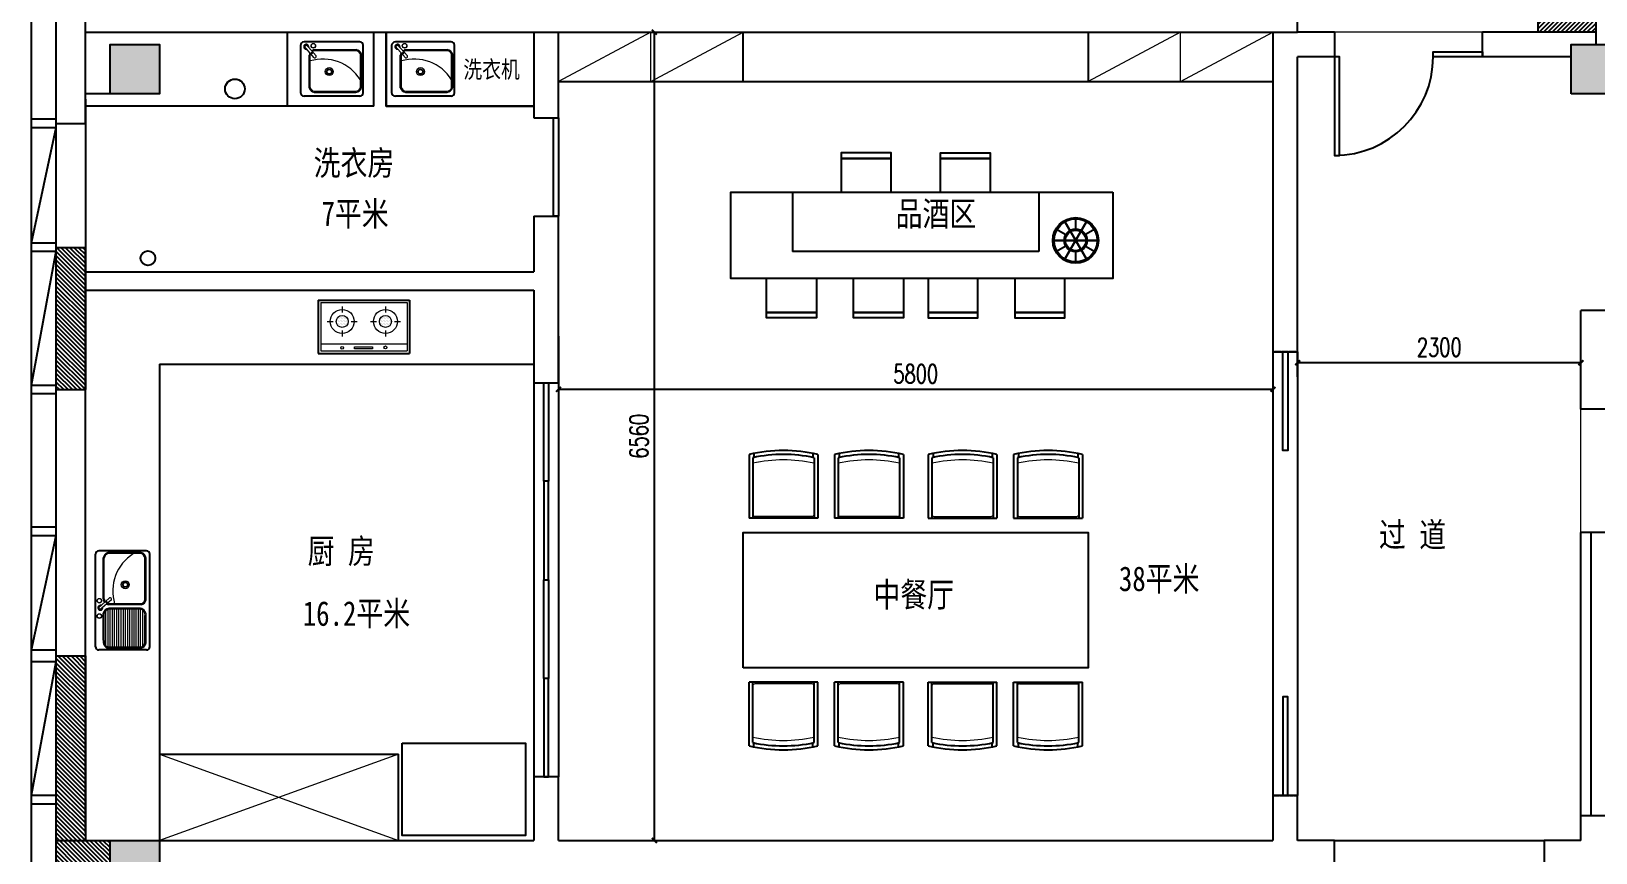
# Model space of a CAD drawing. Header units: millimetres. Extents: x 561810 to 956823, y -438984 to -391712.
# Drawn here: x 561810 to 574510, y -408903 to -402237 of the extents above; entities that cross this region are included whole.
import ezdxf

# ---------------------------------------------------------------- set-up
doc = ezdxf.new("R2010")
doc.units = ezdxf.units.MM
doc.header["$LTSCALE"] = 10
doc.header["$MEASUREMENT"] = 0
doc.linetypes.add('DASH', pattern=[0.35, 0.25, -0.1])
doc.layers.get('0').update_dxf_attribs({"linetype": 'CONTINUOUS'})
doc.layers.get('DEFPOINTS').update_dxf_attribs({"color": 1, "linetype": 'CONTINUOUS'})
for name, color, linetype in [('PUB_DIM', 3, 'CONTINUOUS'), ('PUB_HATCH', 144, 'CONTINUOUS'), ('WALL', 7, 'CONTINUOUS'), ('WINDOW', 4, 'CONTINUOUS'), ('填充', 8, 'CONTINUOUS'), ('墙', 7, 'CONTINUOUS'), ('家具', 8, 'CONTINUOUS')]:
    doc.layers.add(name, color=color, linetype=linetype)
doc.layers.add('细线', color=250, linetype='CONTINUOUS', lineweight=5)
doc.styles.add('12', font='', dxfattribs={"width": 0.8})
doc.styles.add('_TCH_DIM_T3', font='SIMPLEX', dxfattribs={"width": 0.705882, "bigfont": 'GBCBIG'})
doc.styles.get('12').set_extended_font_data('SimSun')
doc.dimstyles.new('_TCH_ARCH&&100', dxfattribs={"dimtxt": 297.5, "dimasz": 100, "dimexe": 250, "dimexo": 300, "dimgap": 126.25, "dimtad": 1, "dimdec": 0, "dimzin": 0, "dimdsep": 46, "dimtxsty": '_TCH_DIM_T3', "dimblk": 'ARCHTICK', "dimcen": 0.09, "dimclrt": 7, "dimazin": 0, "dimtfac": 1, "dimtdec": 0, "dimtix": 1, "dimtmove": 0, "dimatfit": 3, "dimldrblk": 'ARCHTICK', "dimfxl": 0, "dimtolj": 1, "dimtzin": 0, "dimarcsym": 0})

# ---------------------------------------------------------------- blocks, each defined once
blk = doc.blocks.new('A$C31F60AF2')
at = {"layer": '填充', "ltscale": 5}
for p, q in [((25, 278), (105, 232)), ((278, 346), (93, 25)), ((93, 346), (278, 25)), ((93, 25), (278, 346)), ((278, 25), (93, 346)), ((185, 371), (185, 278)), ((346, 278), (266, 232)), ((371, 185), (0, 185)), ((0, 185), (371, 185)), ((105, 139), (25, 93)), ((266, 139), (346, 93)), ((185, 93), (185, 0))]:
    blk.add_line(p, q, dxfattribs=at)
for radius in [175, 92.7, 83.4]:
    blk.add_circle((185, 185), radius, dxfattribs=at)
at = {"layer": '家具', "ltscale": 5}
blk.add_circle((185, 185), 185, dxfattribs=at)
blk = doc.blocks.new('_ARCHTICK')
at = {"color": 0, "linetype": 'ByBlock', "const_width": 0.4}
blk.add_lwpolyline([(-0.5, -0.5), (0.5, 0.5)], dxfattribs=at)
blk = doc.blocks.new('*D898')
at = {"layer": 'DEFPOINTS', "color": 0}
for p in [(572090, -404926), (572090, -405141), (574390, -405141)]:
    blk.add_point(p, dxfattribs=at)
at = {"layer": 'PUB_DIM', "color": 0, "lineweight": -2}
for p, q in [((572090, -405041), (572090, -404826)), ((574390, -405041), (574390, -404826))]:
    blk.add_line(p, q, dxfattribs=at)
at = {"layer": 'PUB_DIM', "color": 8, "lineweight": -2}
blk.add_line((574390, -404926), (572090, -404926), dxfattribs=at)
at = {"layer": 'PUB_DIM', "color": 8, "lineweight": -2, "xscale": 40, "yscale": 40, "zscale": 40, "rotation": 180}
blk.add_blockref('_ARCHTICK', (572090, -404926), dxfattribs=at)
at = {"layer": 'PUB_DIM', "color": 8, "lineweight": -2, "xscale": 40, "yscale": 40, "zscale": 40}
blk.add_blockref('_ARCHTICK', (574390, -404926), dxfattribs=at)
at = {"layer": 'PUB_DIM', "color": 142, "insert": (573240, -404801), "char_height": 150, "attachment_point": 5, "style": '_TCH_DIM_T3'}
blk.add_mtext('\\A1;2300', dxfattribs=at)
blk = doc.blocks.new('*D904')
at = {"layer": 'DEFPOINTS', "color": 0}
for p in [(566638, -402243), (566868, -402243), (566638, -408803)]:
    blk.add_point(p, dxfattribs=at)
at = {"layer": 'PUB_DIM', "color": 0, "lineweight": -2}
for p, q in [((566738, -402243), (566968, -402243)), ((566738, -408803), (566968, -408803))]:
    blk.add_line(p, q, dxfattribs=at)
at = {"layer": 'PUB_DIM', "color": 8, "lineweight": -2}
blk.add_line((566868, -408803), (566868, -402243), dxfattribs=at)
at = {"layer": 'PUB_DIM', "color": 8, "lineweight": -2, "xscale": 40, "yscale": 40, "zscale": 40}
for p, rotation in [((566868, -402243), 90), ((566868, -408803), 270)]:
    blk.add_blockref('_ARCHTICK', p, dxfattribs=dict(at, rotation=rotation))
at = {"layer": 'PUB_DIM', "color": 142, "insert": (566743, -405523), "char_height": 150, "attachment_point": 5, "rotation": 90, "style": '_TCH_DIM_T3'}
blk.add_mtext('\\A1;6560', dxfattribs=at)
blk = doc.blocks.new('*D905')
at = {"layer": 'DEFPOINTS', "color": 0}
for p in [(566090, -404611), (571890, -404611), (571890, -405142)]:
    blk.add_point(p, dxfattribs=at)
at = {"layer": 'PUB_DIM', "color": 0, "lineweight": -2}
for p, q in [((566090, -404711), (566090, -405242)), ((571890, -404711), (571890, -405242))]:
    blk.add_line(p, q, dxfattribs=at)
at = {"layer": 'PUB_DIM', "color": 8, "lineweight": -2}
blk.add_line((566090, -405142), (571890, -405142), dxfattribs=at)
at = {"layer": 'PUB_DIM', "color": 8, "lineweight": -2, "xscale": 40, "yscale": 40, "zscale": 40, "rotation": 180}
blk.add_blockref('_ARCHTICK', (566090, -405142), dxfattribs=at)
at = {"layer": 'PUB_DIM', "color": 8, "lineweight": -2, "xscale": 40, "yscale": 40, "zscale": 40}
blk.add_blockref('_ARCHTICK', (571890, -405142), dxfattribs=at)
at = {"layer": 'PUB_DIM', "color": 142, "insert": (568990, -405017), "char_height": 150, "attachment_point": 5, "style": '_TCH_DIM_T3'}
blk.add_mtext('\\A1;5800', dxfattribs=at)

msp = doc.modelspace()

# ---------------------------------------------------------------- hatches: boundary and pattern name
h = msp.add_hatch()
h.set_pattern_fill('ANSI31', color=250, scale=200, style=0)
h.set_pattern_definition([(45, (574509.9, -402242.755), (-17.67767, 17.67767), [])])
h.paths.add_polyline_path([(574039.9, -402242.8), (574509.9, -402242.8), (574509.9, -401202.8), (574039.9, -401202.8)])
h = msp.add_hatch()
h.set_pattern_fill('ANSI31', color=250, scale=200, angle=-90, style=0)
h.set_pattern_definition([(315, (562249.9, -405144.755), (17.67767, 17.67767), [])])
h.paths.add_polyline_path([(562249.9, -403989.8), (562009.9, -403989.8), (562009.9, -404024.8), (562009.9, -405144.8), (562249.9, -405144.8)])
h = msp.add_hatch()
h.set_pattern_fill('ANSI31', color=250, scale=200, angle=-90, style=0)
h.set_pattern_definition([(315, (562249.9, -408802.755), (17.67767, 17.67767), [])])
h.paths.add_polyline_path([(562249.9, -407306.3), (562009.9, -407306.3), (562009.9, -407352.8), (562009.9, -408802.8), (562249.9, -408802.8)])
h = msp.add_hatch()
h.set_pattern_fill('ANSI31', color=250, scale=200, angle=-90, style=0)
h.set_pattern_definition([(315, (562449.9, -409002.755), (17.6777, 17.6777), [])])
h.paths.add_polyline_path([(562449.9, -409002.8), (562449.9, -408802.8), (562009.9, -408802.8), (562009.9, -409002.8)])
at = {"layer": 'PUB_HATCH'}
h = msp.add_hatch(color=256, dxfattribs=at)
h.paths.add_polyline_path([(574309.9, -392842.8), (574309.9, -392442.8), (574709.9, -392442.8), (574709.9, -392842.8)])
h.paths.add_polyline_path([(586299.9, -392842.8), (586299.9, -392442.8), (586699.9, -392442.8), (586699.9, -392842.8)])
h.paths.add_polyline_path([(586299.9, -402742.8), (586299.9, -402342.8), (586699.9, -402342.8), (586699.9, -402742.8)])
h.paths.add_polyline_path([(574309.9, -402742.8), (574309.9, -402342.8), (574709.9, -402342.8), (574709.9, -402742.8)])
h = msp.add_hatch(color=256, dxfattribs=at)
h.paths.add_polyline_path([(574309.9, -414402.8), (574309.9, -414002.8), (574709.9, -414002.8), (574709.9, -414402.8)])
h.paths.add_polyline_path([(562449.9, -414402.8), (562449.9, -414002.8), (562849.9, -414002.8), (562849.9, -414402.8)])
h.paths.add_polyline_path([(562449.9, -409202.8), (562449.9, -408802.8), (562849.9, -408802.8), (562849.9, -409202.8)])
h.paths.add_polyline_path([(562449.9, -402742.8), (562449.9, -402342.8), (562849.9, -402342.8), (562849.9, -402742.8)])
h.paths.add_polyline_path([(598159.9, -402742.8), (598159.9, -402342.8), (598559.9, -402342.8), (598559.9, -402742.8)])
h.paths.add_polyline_path([(598159.9, -409202.8), (598159.9, -408802.8), (598559.9, -408802.8), (598559.9, -409202.8)])
h.paths.add_polyline_path([(598159.9, -414402.8), (598159.9, -414002.8), (598559.9, -414002.8), (598559.9, -414402.8)])
h.paths.add_polyline_path([(586299.9, -414402.8), (586299.9, -414002.8), (586699.9, -414002.8), (586699.9, -414402.8)])

# ---------------------------------------------------------------- linework, layer by layer
at = {"color": 1}
for p, q in [((562009.9, -402949.8), (561809.9, -402949.8)), ((562009.9, -402949.8), (562009.9, -403019.8)), ((562009.9, -403019.8), (561809.9, -403019.8)), ((562009.9, -403019.8), (561809.9, -403954.8)), ((562009.9, -403954.8), (561809.9, -403954.8)), ((562009.9, -403954.8), (562009.9, -404024.8)), ((562009.9, -404024.8), (561809.9, -404024.8)), ((562009.9, -404024.8), (561809.9, -405109.8)), ((562009.9, -405109.8), (561809.9, -405109.8)), ((562009.9, -405109.8), (562009.9, -405179.8)), ((562009.9, -405179.8), (561809.9, -405179.8)), ((562009.9, -406259.8), (561809.9, -406259.8)), ((562009.9, -406329.8), (561809.9, -406329.8)), ((562009.9, -406329.8), (561809.9, -407259.8)), ((562009.9, -407259.8), (561809.9, -407259.8)), ((562009.9, -407259.8), (562009.9, -407352.8)), ((562009.9, -407352.8), (561809.9, -407352.8)), ((562009.9, -407352.8), (561809.9, -408437.8)), ((562009.9, -408437.8), (561809.9, -408437.8)), ((562009.9, -408507.8), (561809.9, -408507.8))]:
    msp.add_line(p, q, dxfattribs=at)
for p, q in [((562009.9, -405144.8), (562249.9, -405144.8)), ((562009.9, -407306.3), (562249.9, -407306.3))]:
    msp.add_line(p, q)
at = {"layer": 'WALL'}
for p, q in [((562249.9, -402242.8), (562249.9, -393042.8)), ((574509.9, -396842.8), (574509.9, -402342.8)), ((572089.9, -402242.8), (572089.9, -397482.8)), ((562249.9, -402242.8), (572089.9, -402242.8)), ((565889.9, -402242.8), (565889.9, -402937.8)), ((566089.9, -402937.8), (566089.9, -402242.8)), ((571889.9, -402242.8), (571889.9, -404838.3)), ((572389.9, -402242.8), (572089.9, -402242.8)), ((572389.9, -402242.8), (572389.9, -402442.8)), ((573589.9, -402442.8), (573589.9, -402242.8)), ((574509.9, -402242.8), (573589.9, -402242.8)), ((572389.9, -402442.8), (572089.9, -402442.8)), ((572089.9, -404838.3), (572089.9, -402442.8)), ((574309.9, -402442.8), (573589.9, -402442.8)), ((574309.9, -402742.8), (574309.9, -402542.8)), ((575500.4, -402742.8), (574309.9, -402742.8)), ((565889.9, -402937.8), (566089.9, -402937.8)), ((565889.9, -403737.8), (565889.9, -404187.8)), ((565889.9, -403737.8), (566089.9, -403737.8)), ((566089.9, -405088.3), (566089.9, -403737.8)), ((562249.9, -405144.8), (562249.9, -403989.8)), ((565889.9, -404337.8), (565889.9, -405088.3)), ((574389.9, -405302.8), (574389.9, -404502.8)), ((575220.3, -404502.8), (574389.9, -404502.8)), ((571889.9, -404838.3), (572089.9, -404838.3)), ((565889.9, -405088.3), (566089.9, -405088.3)), ((574589.9, -405302.8), (574389.9, -405302.8)), ((574389.9, -408802.8), (574389.9, -406302.8)), ((574589.9, -406302.8), (574389.9, -406302.8)), ((562249.9, -408737.8), (562249.9, -407306.3)), ((562249.9, -407306.3), (562249.9, -408802.8)), ((562249.9, -407306.3), (562249.9, -408802.8)), ((566089.9, -408288.3), (565889.9, -408288.3)), ((565889.9, -408288.3), (565889.9, -408802.8)), ((566089.9, -408802.8), (566089.9, -408288.3)), ((572089.9, -408438.3), (571889.9, -408438.3)), ((571889.9, -408438.3), (571889.9, -408802.8)), ((572089.9, -408802.8), (572089.9, -408438.3)), ((574589.9, -408602.8), (574389.9, -408602.8)), ((562009.9, -408802.8), (565889.9, -408802.8)), ((566089.9, -408802.8), (571889.9, -408802.8)), ((572390.2, -408802.8), (572089.9, -408802.8)), ((572390.2, -409002.8), (572390.2, -408802.8)), ((574389.9, -408802.8), (574090.2, -408802.8)), ((574090.2, -408802.8), (574090.2, -409002.8))]:
    msp.add_line(p, q, dxfattribs=at)
at = {"layer": 'WALL', "color": 0, "linetype": 'Continuous'}
for p, q in [((562249.9, -402984.8), (562249.9, -402242.8)), ((562249.9, -402984.8), (562249.9, -402742.8)), ((562449.9, -402742.8), (562249.9, -402742.8)), ((562249.9, -402787.8), (562249.9, -402984.8)), ((562009.9, -402984.8), (562249.9, -402984.8)), ((562009.9, -403989.8), (562249.9, -403989.8)), ((562249.9, -403989.8), (562249.9, -405144.8)), ((562249.9, -405144.8), (562249.9, -403989.8)), ((562249.9, -404187.8), (565889.9, -404187.8)), ((562249.9, -404337.8), (565889.9, -404337.8))]:
    msp.add_line(p, q, dxfattribs=at)
at = {"layer": 'WALL'}
for points in [[(562449.9, -402742.8), (562449.9, -402342.8), (562849.9, -402342.8), (562849.9, -402742.8), (562449.9, -402742.8)], [(574309.9, -402742.8), (574309.9, -402342.8), (574709.9, -402342.8), (574709.9, -402742.8), (574309.9, -402742.8)], [(562449.9, -409202.8), (562449.9, -408802.8), (562849.9, -408802.8), (562849.9, -409202.8), (562449.9, -409202.8)]]:
    msp.add_lwpolyline(points, dxfattribs=at)
at = {"layer": 'WINDOW'}
for p, q in [((561809.9, -392842.8), (561809.9, -415002.8)), ((562009.9, -392842.8), (562009.9, -414802.8)), ((562249.9, -402984.8), (562249.9, -403989.8)), ((562249.9, -407306.3), (562249.9, -405144.8)), ((574469.9, -406302.8), (574469.9, -408602.8))]:
    msp.add_line(p, q, dxfattribs=at)
at = {"layer": 'WINDOW', "linetype": 'DASH'}
for p, q in [((572089.9, -404838.3), (571889.9, -404838.3)), ((571889.9, -408438.3), (572089.9, -408438.3))]:
    msp.add_line(p, q, dxfattribs=at)
at = {"layer": 'WINDOW'}
for points in [[(572389.9, -402443.8), (572389.9, -403243.8), (572429.9, -403243.8), (572429.9, -402443.8), (572389.9, -402443.8)], [(573589.9, -402443.8), (573189.9, -402443.8), (573189.9, -402403.8), (573589.9, -402403.8), (573589.9, -402443.8)], [(566089.9, -402937.8), (566089.9, -403737.8), (566049.9, -403737.8), (566049.9, -402937.8), (566089.9, -402937.8)], [(571969.9, -404838.3), (572009.9, -404838.3), (572009.9, -405638.3), (571969.9, -405638.3), (571969.9, -404838.3)], [(565969.9, -405088.3), (566009.9, -405088.3), (566009.9, -405888.3), (565969.9, -405888.3), (565969.9, -405088.3)], [(565969.9, -406688.3), (566009.9, -406688.3), (566009.9, -405888.3), (565969.9, -405888.3), (565969.9, -406688.3)], [(565969.9, -406688.3), (566009.9, -406688.3), (566009.9, -407488.3), (565969.9, -407488.3), (565969.9, -406688.3)], [(565969.9, -408288.3), (566009.9, -408288.3), (566009.9, -407488.3), (565969.9, -407488.3), (565969.9, -408288.3)], [(571969.9, -408438.3), (572009.9, -408438.3), (572009.9, -407638.3), (571969.9, -407638.3), (571969.9, -408438.3)]]:
    msp.add_lwpolyline(points, dxfattribs=at)
for centre, radius in [((563462.8, -402703.8, -2150003), 80), ((562756.8, -404077.7), 60)]:
    msp.add_circle(centre, radius, dxfattribs=at)
msp.add_arc((572389.9, -402443.8), 800, 270, 0, dxfattribs=at)
at = {"layer": '填充', "color": 142, "ltscale": 0.01}
for p, q in [((574039.9, -401202.8), (574039.9, -402242.8)), ((563889.9, -402842.8), (563889.9, -402242.8)), ((564477.4, -402323.1), (564024.6, -402323.1)), ((564589.9, -402842.8), (564589.9, -402242.8)), ((564689.9, -402242.8), (564689.9, -402842.8)), ((565218.1, -402323.1), (564765.3, -402323.1)), ((567589.9, -402642.8), (567589.9, -402242.8)), ((570389.9, -402243.8), (570389.9, -402642.8)), ((563994.6, -402353.1), (563994.6, -402733.1)), ((564503.8, -402736.7), (564503.8, -402349.5)), ((564735.3, -402353.1), (564735.3, -402733.1)), ((565244.5, -402736.7), (565244.5, -402349.5)), ((566089.9, -402642.8), (567589.9, -402642.8)), ((567589.9, -402642.8), (570389.9, -402642.8)), ((570389.9, -402642.8), (571889.9, -402642.8)), ((564589.9, -402842.8), (562249.9, -402842.8)), ((564477.4, -402763.1), (564024.6, -402763.1)), ((564689.9, -402842.8), (565889.9, -402842.8)), ((565218.1, -402763.1), (564765.3, -402763.1)), ((569990, -404022.3), (567989.7, -404022.3)), ((564139.6, -404419), (564879.6, -404419)), ((564139.6, -404419), (564139.6, -404850.3)), ((564879.6, -404419), (564879.6, -404850.3)), ((564139.6, -404850.3), (564879.6, -404850.3)), ((562849.9, -404937.8), (565889.9, -404937.8)), ((562849.9, -404937.8), (562849.9, -408037.8)), ((562849.9, -404937.8), (562849.9, -408802.8)), ((567636.7, -405670.8), (567636.7, -406187.6)), ((567667.2, -405696.8), (567667.2, -406187.6)), ((567675.3, -405662.4), (567675.3, -405695.1)), ((568154.7, -405662.1), (568154.7, -405694.7)), ((568164.7, -405696.8), (568164.7, -406187.6)), ((568195.2, -405670.8), (568195.2, -406187.6)), ((568330.8, -405670.8), (568330.8, -406187.6)), ((568361.4, -405696.8), (568361.4, -406187.6)), ((568369.4, -405662.4), (568369.4, -405695.1)), ((568848.9, -405662.1), (568848.9, -405694.7)), ((568858.8, -405696.8), (568858.8, -406187.6)), ((568889.4, -405670.8), (568889.4, -406187.6)), ((569090.4, -405670.8), (569090.4, -406187.6)), ((569121, -405696.8), (569121, -406187.6)), ((569130.9, -405662.1), (569130.9, -405694.7)), ((569610.4, -405662.4), (569610.4, -405695.1)), ((569618.4, -405696.8), (569618.4, -406187.6)), ((569649, -405670.8), (569649, -406187.6)), ((569784.6, -405670.8), (569784.6, -406187.6)), ((569815.2, -405696.8), (569815.2, -406187.6)), ((569825.1, -405662.1), (569825.1, -405694.7)), ((570304.5, -405662.4), (570304.5, -405695.1)), ((570312.6, -405696.8), (570312.6, -406187.6)), ((570343.2, -405670.8), (570343.2, -406187.6)), ((568195.2, -406187.6), (567636.7, -406187.6)), ((568889.4, -406187.6), (568330.8, -406187.6)), ((569090.4, -406187.6), (569649, -406187.6)), ((569784.6, -406187.6), (570343.2, -406187.6)), ((562332.1, -407230.8), (562332.1, -406479.6)), ((562745.7, -406453.2), (562358.5, -406453.2)), ((562772.1, -407230.8), (562772.1, -406479.6)), ((562745.7, -407257.2), (562358.5, -407257.2)), ((567636.7, -408035.7), (567636.7, -407518.9)), ((568195.2, -407518.9), (567636.7, -407518.9)), ((567667.2, -408009.7), (567667.2, -407518.9)), ((568164.7, -408009.7), (568164.7, -407518.9)), ((568195.2, -408035.7), (568195.2, -407518.9)), ((568889.4, -407518.9), (568330.8, -407518.9)), ((568330.8, -408035.7), (568330.8, -407518.9)), ((568361.4, -408009.7), (568361.4, -407518.9)), ((568858.8, -408009.7), (568858.8, -407518.9)), ((568889.4, -408035.7), (568889.4, -407518.9)), ((569090.4, -408035.7), (569090.4, -407518.9)), ((569090.4, -407518.9), (569649, -407518.9)), ((569121, -408009.7), (569121, -407518.9)), ((569618.4, -408009.7), (569618.4, -407518.9)), ((569649, -408035.7), (569649, -407518.9)), ((569784.6, -407518.9), (570343.2, -407518.9)), ((569784.6, -408035.7), (569784.6, -407518.9)), ((569815.2, -408009.7), (569815.2, -407518.9)), ((570312.6, -408009.7), (570312.6, -407518.9)), ((570343.2, -408035.7), (570343.2, -407518.9)), ((567675.3, -408044.1), (567675.3, -408011.4)), ((568154.7, -408044.4), (568154.7, -408011.8)), ((568369.4, -408044.1), (568369.4, -408011.4)), ((568848.9, -408044.4), (568848.9, -408011.8)), ((569130.9, -408044.4), (569130.9, -408011.8)), ((569610.4, -408044.1), (569610.4, -408011.4)), ((569825.1, -408044.4), (569825.1, -408011.8)), ((570304.5, -408044.1), (570304.5, -408011.4)), ((562849.9, -408102.8), (564789.9, -408102.8)), ((564789.9, -408802.8), (564789.9, -408102.8))]:
    msp.add_line(p, q, dxfattribs=at)
for points in [[(564689.9, -402242.8), (565889.9, -402242.8), (565889.9, -402842.8), (564689.9, -402842.8), (564689.9, -402242.8)], [(568789.8, -403542.7), (568789.8, -403267.6), (568384.8, -403267.6), (568384.8, -403542.7)], [(569189.9, -403542.7), (569189.9, -403267.6), (569594.9, -403267.6), (569594.9, -403542.7)], [(567989.7, -403542.7), (567989.7, -404022.3)], [(569990, -403542.7), (569990, -404022.3)], [(568184.6, -404242.7), (568184.6, -404517.8), (567779.6, -404517.8), (567779.6, -404242.7)], [(568889.8, -404242.7), (568889.8, -404517.8), (568484.8, -404517.8), (568484.8, -404242.7)], [(569089.9, -404242.7), (569089.9, -404517.8), (569494.9, -404517.8), (569494.9, -404242.7)], [(569795.1, -404242.7), (569795.1, -404517.8), (570200.1, -404517.8), (570200.1, -404242.7)], [(567589.9, -407403.3), (567589.9, -406303.3), (570389.9, -406303.3), (570389.9, -407403.3), (567589.9, -407403.3)], [(564821, -408013.7), (565821, -408013.7), (565821, -408763.7), (564821, -408763.7), (564821, -408013.7)]]:
    msp.add_lwpolyline(points, dxfattribs=at)
for points in [[(568789.8, -403267.6), (568789.8, -403222.6), (568384.8, -403222.6), (568384.8, -403267.6)], [(569189.9, -403267.6), (569189.9, -403222.6), (569594.9, -403222.6), (569594.9, -403267.6)], [(570589.9, -403542.7), (570589.9, -404242.7), (567489.9, -404242.7), (567489.9, -403542.7)], [(568184.6, -404517.8), (568184.6, -404562.8), (567779.6, -404562.8), (567779.6, -404517.8)], [(568889.8, -404517.8), (568889.8, -404562.8), (568484.8, -404562.8), (568484.8, -404517.8)], [(569089.9, -404517.8), (569089.9, -404562.8), (569494.9, -404562.8), (569494.9, -404517.8)], [(569795.1, -404517.8), (569795.1, -404562.8), (570200.1, -404562.8), (570200.1, -404517.8)]]:
    msp.add_lwpolyline(points, close=True, dxfattribs=at)
for centre, radius, start, end in [((564024.6, -402353.1), 30, 90, 180), ((564477.4, -402349.5), 26.4, 0, 90), ((564765.3, -402353.1), 30, 90, 180), ((565218.1, -402349.5), 26.4, 0, 90), ((564024.6, -402733.1), 30, 180, 270), ((564477.4, -402736.7), 26.4, 270, 0), ((564765.3, -402733.1), 30, 180, 270), ((565218.1, -402736.7), 26.4, 270, 0), ((567915.9, -406873.5), 1234.7, 76.92708, 103.07292), ((567915.9, -406873.5), 1202.7, 78.06513, 101.93487), ((568610.1, -406873.5), 1234.7, 76.92708, 103.07292), ((568610.1, -406873.5), 1202.7, 78.06513, 101.93487), ((569369.7, -406873.5), 1234.7, 76.92708, 103.07292), ((569369.7, -406873.5), 1202.7, 78.06513, 101.93487), ((570063.9, -406873.5), 1234.7, 76.92708, 103.07292), ((570063.9, -406873.5), 1202.7, 78.06513, 101.93487), ((562358.5, -406479.6), 26.4, 90, 180), ((562745.7, -406479.6), 26.4, 0, 90), ((562358.5, -407230.8), 26.4, 180, 270), ((562745.7, -407230.8), 26.4, 270, 0), ((567915.9, -406833), 1234.7, 256.92708, 283.07292), ((567915.9, -406833), 1202.7, 258.06513, 281.93487), ((568610.1, -406833), 1234.7, 256.92708, 283.07292), ((568610.1, -406833), 1202.7, 258.06513, 281.93487), ((569369.7, -406833), 1234.7, 256.92708, 283.07292), ((569369.7, -406833), 1202.7, 258.06513, 281.93487), ((570063.9, -406833), 1234.7, 256.92708, 283.07292), ((570063.9, -406833), 1202.7, 258.06513, 281.93487)]:
    msp.add_arc(centre, radius, start, end, dxfattribs=at)
at = {"layer": '墙', "color": 250}
for p, q in [((571889.9, -404838.3), (571889.9, -408438.3)), ((572089.9, -404838.3), (572089.9, -408438.3)), ((565889.9, -405088.3), (565889.9, -408288.3)), ((566089.9, -405088.3), (566089.9, -408288.3)), ((572390.2, -408802.8), (574090.2, -408802.8))]:
    msp.add_line(p, q, dxfattribs=at)
at = {"layer": '细线', "color": 250, "lineweight": 5}
for p, q in [((566839.9, -402242.8), (566089.9, -402642.8)), ((566839.9, -402642.8), (566839.9, -402242.8)), ((566839.9, -402642.8), (567589.9, -402242.8)), ((571139.9, -402242.8), (570389.9, -402642.8)), ((571139.9, -402642.8), (571139.9, -402242.8)), ((571139.9, -402642.8), (571889.9, -402242.8)), ((573589.9, -402242.8), (572389.9, -402242.8)), ((574389.9, -406302.8), (574389.9, -405302.8)), ((568148.7, -406173), (567683.2, -406173)), ((568842.8, -406173), (568377.4, -406173)), ((569137, -406173), (569602.4, -406173)), ((569831.2, -406173), (570296.6, -406173)), ((568148.7, -407533.5), (567683.2, -407533.5)), ((568842.8, -407533.5), (568377.4, -407533.5)), ((569137, -407533.5), (569602.4, -407533.5)), ((569831.2, -407533.5), (570296.6, -407533.5))]:
    msp.add_line(p, q, dxfattribs=at)
at = {"layer": '细线', "lineweight": 5}
for p, q in [((564024.3, -402357.7), (564040.1, -402342.4)), ((564107.1, -402450.9), (564024.3, -402357.7)), ((564027.2, -402361), (564043.1, -402345.7)), ((564123.2, -402435.9), (564040.1, -402342.4)), ((564065, -402694.3), (564065, -402429.9)), ((564073.8, -402694.3), (564073.8, -402429.9)), ((564076.9, -402417), (564092.8, -402401.7)), ((564079.9, -402420.3), (564095.7, -402405)), ((564082.8, -402423.6), (564098.6, -402408.3)), ((564114.1, -402384.7), (564447.3, -402384.7)), ((564114.1, -402393.5), (564447.3, -402393.5)), ((564481.8, -402693.4), (564481.8, -402423.2)), ((564490.6, -402693.4), (564490.6, -402423.2)), ((564765, -402357.7), (564780.8, -402342.4)), ((564847.8, -402450.9), (564765, -402357.7)), ((564767.9, -402361), (564783.8, -402345.7)), ((564863.9, -402435.9), (564780.8, -402342.4)), ((564805.7, -402694.3), (564805.7, -402429.9)), ((564814.5, -402694.3), (564814.5, -402429.9)), ((564817.6, -402417), (564833.5, -402401.7)), ((564820.6, -402420.3), (564836.4, -402405)), ((564823.5, -402423.6), (564839.3, -402408.3)), ((564854.8, -402384.7), (565188, -402384.7)), ((564854.8, -402393.5), (565188, -402393.5)), ((565222.5, -402693.4), (565222.5, -402423.2)), ((565231.3, -402693.4), (565231.3, -402423.2)), ((564106, -402723.5), (564444.7, -402723.5)), ((564106, -402732.3), (564444.7, -402732.3)), ((564846.7, -402723.5), (565185.4, -402723.5)), ((564846.7, -402732.3), (565185.4, -402732.3)), ((564159.1, -404438.4), (564860.1, -404438.4)), ((564159.1, -404438.4), (564159.1, -404830.8)), ((564334.1, -404469.6), (564334.1, -404518.2)), ((564685.1, -404469.6), (564685.1, -404518.2)), ((564860.1, -404438.4), (564860.1, -404830.8)), ((564212.6, -404591.2), (564261.2, -404591.2)), ((564287.7, -404595.7), (564287.7, -404595.7)), ((564293.8, -404583.6), (564293.8, -404583.6)), ((564293.8, -404607.9), (564293.8, -404607.9)), ((564299.8, -404571.4), (564299.8, -404571.4)), ((564299.8, -404595.7), (564299.8, -404595.7)), ((564299.8, -404620), (564299.8, -404620)), ((564305.9, -404559.3), (564305.9, -404559.3)), ((564305.9, -404583.6), (564305.9, -404583.6)), ((564305.9, -404607.9), (564305.9, -404607.9)), ((564312, -404571.4), (564312, -404571.4)), ((564312, -404595.7), (564312, -404595.7)), ((564312, -404620), (564312, -404620)), ((564318.1, -404559.3), (564318.1, -404559.3)), ((564318.1, -404583.6), (564318.1, -404583.6)), ((564318.1, -404607.9), (564318.1, -404607.9)), ((564324.2, -404547.1), (564324.2, -404547.1)), ((564324.2, -404571.4), (564324.2, -404571.4)), ((564324.2, -404595.7), (564324.2, -404595.7)), ((564324.2, -404620), (564324.2, -404620)), ((564330.2, -404559.3), (564330.2, -404559.3)), ((564330.2, -404583.6), (564330.2, -404583.6)), ((564330.2, -404607.9), (564330.2, -404607.9)), ((564336.3, -404547.1), (564336.3, -404547.1)), ((564336.3, -404571.4), (564336.3, -404571.4)), ((564336.3, -404595.7), (564336.3, -404595.7)), ((564336.3, -404620), (564336.3, -404620)), ((564342.4, -404559.3), (564342.4, -404559.3)), ((564342.4, -404583.6), (564342.4, -404583.6)), ((564342.4, -404607.9), (564342.4, -404607.9)), ((564348.5, -404547.1), (564348.5, -404547.1)), ((564348.5, -404571.4), (564348.5, -404571.4)), ((564348.5, -404595.7), (564348.5, -404595.7)), ((564348.5, -404620), (564348.5, -404620)), ((564354.5, -404559.3), (564354.5, -404559.3)), ((564354.5, -404583.6), (564354.5, -404583.6)), ((564354.5, -404607.9), (564354.5, -404607.9)), ((564360.6, -404571.4), (564360.6, -404571.4)), ((564360.6, -404595.7), (564360.6, -404595.7)), ((564360.6, -404620), (564360.6, -404620)), ((564366.7, -404559.3), (564366.7, -404559.3)), ((564366.7, -404583.6), (564366.7, -404583.6)), ((564366.7, -404607.9), (564366.7, -404607.9)), ((564372.8, -404571.4), (564372.8, -404571.4)), ((564372.8, -404595.7), (564372.8, -404595.7)), ((564372.8, -404620), (564372.8, -404620)), ((564378.9, -404583.6), (564378.9, -404583.6)), ((564378.9, -404607.9), (564378.9, -404607.9)), ((564407.1, -404591.2), (564455.7, -404591.2)), ((564563.5, -404591.2), (564612.2, -404591.2)), ((564638.7, -404595.7), (564638.7, -404595.7)), ((564644.7, -404583.6), (564644.7, -404583.6)), ((564644.7, -404607.9), (564644.7, -404607.9)), ((564650.8, -404571.4), (564650.8, -404571.4)), ((564650.8, -404595.7), (564650.8, -404595.7)), ((564650.8, -404620), (564650.8, -404620)), ((564656.9, -404559.3), (564656.9, -404559.3)), ((564656.9, -404583.6), (564656.9, -404583.6)), ((564656.9, -404607.9), (564656.9, -404607.9)), ((564663, -404571.4), (564663, -404571.4)), ((564663, -404595.7), (564663, -404595.7)), ((564663, -404620), (564663, -404620)), ((564669, -404559.3), (564669, -404559.3)), ((564669, -404583.6), (564669, -404583.6)), ((564669, -404607.9), (564669, -404607.9)), ((564675.1, -404547.1), (564675.1, -404547.1)), ((564675.1, -404571.4), (564675.1, -404571.4)), ((564675.1, -404595.7), (564675.1, -404595.7)), ((564675.1, -404620), (564675.1, -404620)), ((564681.2, -404559.3), (564681.2, -404559.3)), ((564681.2, -404583.6), (564681.2, -404583.6)), ((564681.2, -404607.9), (564681.2, -404607.9)), ((564687.3, -404547.1), (564687.3, -404547.1)), ((564687.3, -404571.4), (564687.3, -404571.4)), ((564687.3, -404595.7), (564687.3, -404595.7)), ((564687.3, -404620), (564687.3, -404620)), ((564693.4, -404559.3), (564693.4, -404559.3)), ((564693.4, -404583.6), (564693.4, -404583.6)), ((564693.4, -404607.9), (564693.4, -404607.9)), ((564699.4, -404547.1), (564699.4, -404547.1)), ((564699.4, -404571.4), (564699.4, -404571.4)), ((564699.4, -404595.7), (564699.4, -404595.7)), ((564699.4, -404620), (564699.4, -404620)), ((564705.5, -404559.3), (564705.5, -404559.3)), ((564705.5, -404583.6), (564705.5, -404583.6)), ((564705.5, -404607.9), (564705.5, -404607.9)), ((564711.6, -404571.4), (564711.6, -404571.4)), ((564711.6, -404595.7), (564711.6, -404595.7)), ((564711.6, -404620), (564711.6, -404620)), ((564717.7, -404559.3), (564717.7, -404559.3)), ((564717.7, -404583.6), (564717.7, -404583.6)), ((564717.7, -404607.9), (564717.7, -404607.9)), ((564723.7, -404571.4), (564723.7, -404571.4)), ((564723.7, -404595.7), (564723.7, -404595.7)), ((564723.7, -404620), (564723.7, -404620)), ((564729.8, -404583.6), (564729.8, -404583.6)), ((564729.8, -404607.9), (564729.8, -404607.9)), ((564758, -404591.2), (564806.6, -404591.2)), ((564318.1, -404632.2), (564318.1, -404632.2)), ((564330.2, -404632.2), (564330.2, -404632.2)), ((564334.1, -404664.1), (564334.1, -404712.7)), ((564342.4, -404632.2), (564342.4, -404632.2)), ((564354.5, -404632.2), (564354.5, -404632.2)), ((564669, -404632.2), (564669, -404632.2)), ((564681.2, -404632.2), (564681.2, -404632.2)), ((564685.1, -404664.1), (564685.1, -404712.7)), ((564693.4, -404632.2), (564693.4, -404632.2)), ((564705.5, -404632.2), (564705.5, -404632.2)), ((564159.1, -404772.5), (564860.1, -404772.5)), ((564159.1, -404830.8), (564860.1, -404830.8)), ((564433, -404798.4), (564580.3, -404798.4)), ((564433, -404813.8), (564433, -404798.4)), ((564580.3, -404813.8), (564433, -404813.8)), ((564580.3, -404798.4), (564580.3, -404813.8)), ((562393.7, -406843), (562393.7, -406509.8)), ((562402.5, -406843), (562402.5, -406509.8)), ((562702.4, -406466.4), (562432.3, -406466.4)), ((562702.4, -406475.2), (562432.3, -406475.2)), ((562732.5, -406851), (562732.5, -406512.3)), ((562741.3, -406851), (562741.3, -406512.3)), ((562445, -406833.8), (562351.5, -406916.9)), ((562460, -406849.9), (562366.8, -406932.8)), ((562426, -406880.1), (562410.7, -406864.2)), ((562429.3, -406877.2), (562414, -406861.3)), ((562432.6, -406874.2), (562417.3, -406858.4)), ((562703.3, -406883.2), (562438.9, -406883.2)), ((562703.3, -406892), (562438.9, -406892)), ((562366.8, -406932.8), (562351.5, -406916.9)), ((562370.1, -406929.8), (562354.8, -406914)), ((562393.7, -407177.4), (562393.7, -406959.8)), ((562402.5, -407177.4), (562402.5, -406959.8)), ((562416.3, -407224.8), (562416.3, -406938.4)), ((562433.9, -407234.7), (562433.9, -406928.5)), ((562695.9, -406918.4), (562438.6, -406918.4)), ((562695.9, -406927.2), (562438.6, -406927.2)), ((562451.5, -407235.2), (562451.5, -406927.2)), ((562469.1, -407235.2), (562469.1, -406927.2)), ((562486.7, -407235.2), (562486.7, -406927.2)), ((562504.3, -407235.2), (562504.3, -406927.2)), ((562521.9, -407235.2), (562521.9, -406927.2)), ((562539.5, -407235.2), (562539.5, -406927.2)), ((562557.3, -407235.2), (562557.3, -406927.2)), ((562574.9, -407235.2), (562574.9, -406927.2)), ((562592.5, -407235.2), (562592.5, -406927.2)), ((562610.1, -407235.2), (562610.1, -406927.2)), ((562627.7, -407235.2), (562627.7, -406927.2)), ((562645.3, -407235.2), (562645.3, -406927.2)), ((562662.1, -407235.2), (562662.1, -406927.2)), ((562679.7, -407235.2), (562679.7, -406927.2)), ((562697.3, -407235.2), (562697.3, -406927.6)), ((562714.9, -407227.5), (562714.9, -406935.7)), ((562732.5, -407200.9), (562732.5, -406983.3)), ((562741.3, -407200.9), (562741.3, -406983.3)), ((562700, -407235.2), (562434.5, -407235.2)), ((562700, -407244), (562434.5, -407244)), ((562849.9, -408102.8), (564789.9, -408802.8)), ((564789.9, -408102.8), (562849.9, -408802.8))]:
    msp.add_line(p, q, dxfattribs=at)
for centre, radius in [((564099.6, -402353.7), 18.8), ((564840.3, -402353.7), 18.8), ((564099.6, -402353.7), 17), ((564840.3, -402353.7), 17), ((564228.7, -402563.4), 32.5), ((564228.7, -402563.4), 21.5), ((564228.7, -402564.8), 17.1), ((564969.4, -402563.4), 32.5), ((564969.4, -402563.4), 21.5), ((564969.4, -402564.8), 17.1), ((564334.1, -404591.2), 97.2), ((564685.1, -404591.2), 97.2), ((564334.1, -404591.2), 48.6), ((564685.1, -404591.2), 48.6), ((564333.6, -404805.2), 11.7), ((564684.9, -404801.8), 11.7), ((562572.5, -406728.3), 32.5), ((562572.5, -406728.3), 21.5), ((562573.8, -406728.3), 17.1), ((562362.7, -406857.5), 18.8), ((562362.7, -406857.5), 17), ((562362.7, -406982), 18.8), ((562362.7, -406982), 17)]:
    msp.add_circle(centre, radius, dxfattribs=at)
for centre, radius, start, end in [((564041.9, -402361.6), 20.8, 344.8446, 280.87165), ((564041.9, -402361.6), 19, 348.3926, 277.66027), ((564119.3, -402439.5), 55.1, 149.22444, 169.92509), ((564177.6, -402819.8), 357.8, 31.85389, 106.9327), ((564119.3, -402439.5), 46.3, 152.7163, 169.92509), ((564119.3, -402439.5), 55.1, 95.38307, 126.05538), ((564119.3, -402439.5), 46.3, 95.38307, 124.9921), ((564111.6, -402439.6), 12.2, 248.16448, 17.83), ((564437.8, -402439), 46.3, 16.59326, 80.14871), ((564437.8, -402439), 55.1, 16.59326, 80.14871), ((564782.6, -402361.6), 20.8, 344.8446, 280.87165), ((564782.6, -402361.6), 19, 348.3926, 277.66027), ((564859.9, -402439.5), 55.1, 149.22444, 169.92509), ((564918.3, -402819.8), 357.8, 31.85389, 106.9327), ((564859.9, -402439.5), 46.3, 152.7163, 169.92509), ((564859.9, -402439.5), 55.1, 95.38307, 126.05538), ((564859.9, -402439.5), 46.3, 95.38307, 124.9921), ((564852.3, -402439.6), 12.2, 248.16448, 17.83), ((565178.5, -402439), 46.3, 16.59326, 80.14871), ((565178.5, -402439), 55.1, 16.59326, 80.14871), ((564119.3, -402676.9), 56.9, 197.77184, 256.57041), ((564119.3, -402676.9), 48.1, 197.77184, 256.57041), ((564437.8, -402677.6), 46.3, 277.17227, 343.40696), ((564437.8, -402677.6), 55.1, 277.17227, 343.40696), ((564859.9, -402676.9), 56.9, 197.77184, 256.57041), ((564859.9, -402676.9), 48.1, 197.77184, 256.57041), ((565178.5, -402677.6), 46.3, 277.17227, 343.40696), ((565178.5, -402677.6), 55.1, 277.17227, 343.40696), ((562448, -406519.2), 55.1, 106.59326, 170.14871), ((562448, -406519.2), 46.3, 106.59326, 170.14871), ((562828.9, -406779.5), 357.8, 121.85389, 196.9327), ((562686.7, -406519.2), 46.3, 7.17227, 73.40696), ((562686.7, -406519.2), 55.1, 7.17227, 73.40696), ((562370.6, -406915.1), 20.8, 74.8446, 10.87165), ((562370.6, -406915.1), 19, 78.3926, 7.66027), ((562448.6, -406837.8), 55.1, 185.38307, 216.05538), ((562448.6, -406837.8), 46.3, 185.38307, 214.9921), ((562448.6, -406837.8), 55.1, 239.22444, 259.92509), ((562448.6, -406837.8), 46.3, 242.7163, 259.92509), ((562448.7, -406845.4), 12.2, 338.16448, 107.83), ((562685.9, -406837.8), 48.1, 287.77184, 346.57041), ((562685.9, -406837.8), 56.9, 287.77184, 346.57041), ((562447.3, -406972.8), 55.1, 99.04244, 166.356), ((562447.3, -406972.8), 46.3, 99.86669, 166.356), ((562687.3, -406972.8), 46.3, 349.06429, 80.95756), ((562687.3, -406972.8), 55.1, 349.06429, 80.95756), ((562447.3, -407190.4), 55.1, 166.35562, 256.62838), ((562447.3, -407190.4), 46.3, 166.35562, 256.62838), ((562687.3, -407190.4), 46.3, 283.37134, 11.93414), ((562687.3, -407190.4), 55.1, 283.37134, 349.06382)]:
    msp.add_arc(centre, radius, start, end, dxfattribs=at)
at = {"layer": '细线', "color": 250, "lineweight": 5}
for centre, radius, start, end in [((567915.9, -406917.8), 1202.7, 78.06513, 101.93487), ((568610.1, -406917.8), 1202.7, 78.06513, 101.93487), ((569369.7, -406917.8), 1202.7, 78.06513, 101.93487), ((570063.9, -406917.8), 1202.7, 78.06513, 101.93487), ((567683.2, -406157), 16, 180, 270), ((568148.7, -406157), 16, 270, 0), ((568377.4, -406157), 16, 180, 270), ((568842.8, -406157), 16, 270, 0), ((569137, -406157), 16, 180, 270), ((569602.4, -406157), 16, 270, 360), ((569831.2, -406157), 16, 180, 270), ((570296.6, -406157), 16, 270, 360), ((567683.2, -407549.5), 16, 90, 180), ((568148.7, -407549.5), 16, 360, 90), ((568377.4, -407549.5), 16, 90, 180), ((568842.8, -407549.5), 16, 360, 90), ((569137, -407549.5), 16, 90, 180), ((569602.4, -407549.5), 16, 0, 90), ((569831.2, -407549.5), 16, 90, 180), ((570296.6, -407549.5), 16, 0, 90), ((567915.9, -406788.7), 1202.7, 258.06513, 281.93487), ((568610.1, -406788.7), 1202.7, 258.06513, 281.93487), ((569369.7, -406788.7), 1202.7, 258.06513, 281.93487), ((570063.9, -406788.7), 1202.7, 258.06513, 281.93487)]:
    msp.add_arc(centre, radius, start, end, dxfattribs=at)

# ---------------------------------------------------------------- block references
at = {"color": 6}
msp.add_blockref('A$C31F60AF2', (570102.8, -404118.8), dxfattribs=at)

# ---------------------------------------------------------------- texts
at = {"layer": '填充', "color": 142, "ltscale": 0.01, "style": '12', "width": 0.8}
for s, height, p in [('洗衣机', 140, (565317.4, -402615.3)), ('洗衣房', 200, (564102.2, -403404.7)), ('7平米', 200, (564166, -403817.4)), ('品酒区', 200, (568826.9, -403816.7)), ('过 道', 200, (572750.2, -406422.7)), ('厨 房', 200, (564053.6, -406555.2)), ('38平米', 200, (570639.2, -406779.2)), ('中餐厅', 200, (568646.4, -406908.5)), ('16.2平米', 200, (564013.7, -407061.2))]:
    msp.add_text(s, height=height, dxfattribs=at).set_placement(p)

# ---------------------------------------------------------------- dimensions: what is measured, and where the dimension line sits
at = {"layer": 'PUB_DIM', "color": 8}
dim = msp.add_linear_dim(base=(566868.4, -402242.8), p1=(566638.4, -408802.8), p2=(566638.4, -402242.8), angle=90, dimstyle='_TCH_ARCH&&100', override={"dimtxt": 150, "dimasz": 40, "dimexe": 100, "dimexo": 100, "dimgap": 50, "dimclrd": 8, "dimclrt": 142}, dxfattribs=at)
dim.commit()
dim.dimension.update_dxf_attribs({"geometry": '*D904', "text_midpoint": (566743.4, -405522.8)})
for base, p1, p2, picture, middle in [((571889.9, -405142.4), (566089.9, -404610.9), (571889.9, -404610.9), '*D905', (568989.9, -405017.4)), ((572089.9, -404925.9), (574389.9, -405141.3), (572089.9, -405141.3), '*D898', (573239.9, -404800.9))]:
    dim = msp.add_linear_dim(base=base, p1=p1, p2=p2, dimstyle='_TCH_ARCH&&100', override={"dimtxt": 150, "dimasz": 40, "dimexe": 100, "dimexo": 100, "dimgap": 50, "dimclrd": 8, "dimclrt": 142}, dxfattribs=at)
    dim.commit()
    dim.dimension.update_dxf_attribs({"geometry": picture, "text_midpoint": middle})

doc.saveas('drawing.dxf')
